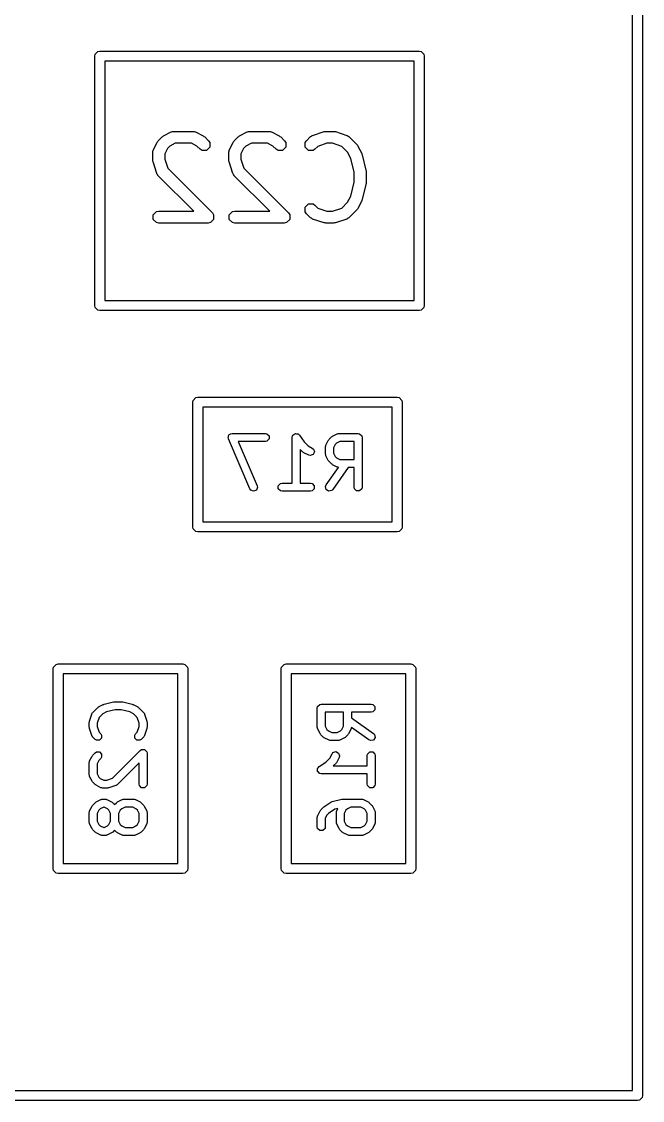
# Model space of a CAD drawing. Header units: inches. Extents: x -0.1 to 2.99, y 0.2 to 2.25.
# Drawn here: x 2.2231 to 2.4681, y 0.4121 to 0.8378 of the extents above; entities that cross this region are included whole.
import ezdxf

# ---------------------------------------------------------------- set-up
doc = ezdxf.new("R2010")
doc.units = ezdxf.units.IN
doc.header["$MEASUREMENT"] = 0
doc.layers.add('BLACK', color=250, linetype='CONTINUOUS')

msp = doc.modelspace()

# ---------------------------------------------------------------- linework, layer by layer
at = {"layer": 'BLACK', "linetype": 'CONTINUOUS'}
for p, q in [((2.46811, 1.61482), (2.46811, 0.41403)), ((2.46417, 0.416), (2.46417, 1.61285)), ((2.25219, 0.82497), (2.25325, 0.82603)), ((2.25325, 0.82603), (2.25401, 0.82618)), ((2.25401, 0.82618), (2.37999, 0.82618)), ((2.37999, 0.82618), (2.38075, 0.82603)), ((2.38075, 0.82603), (2.38181, 0.82497)), ((2.25204, 0.82421), (2.25219, 0.82497)), ((2.25204, 0.72579), (2.25204, 0.82421)), ((2.25598, 0.82224), (2.25598, 0.72776)), ((2.37802, 0.82224), (2.25598, 0.82224)), ((2.37802, 0.72776), (2.37802, 0.82224)), ((2.38181, 0.82497), (2.38196, 0.82421)), ((2.38196, 0.82421), (2.38196, 0.72579)), ((2.27708, 0.79084), (2.27858, 0.79234)), ((2.27858, 0.79234), (2.2789, 0.79255)), ((2.2789, 0.79255), (2.2792, 0.79278)), ((2.2792, 0.79278), (2.2822, 0.79428)), ((2.2822, 0.79428), (2.28231, 0.79432)), ((2.28231, 0.79432), (2.28235, 0.79435)), ((2.28235, 0.79435), (2.28272, 0.79443)), ((2.28272, 0.79443), (2.28309, 0.79453)), ((2.28309, 0.79453), (2.28314, 0.79451)), ((2.28314, 0.79451), (2.28325, 0.79453)), ((2.28325, 0.79453), (2.29075, 0.79453)), ((2.29075, 0.79453), (2.29087, 0.79451)), ((2.29087, 0.79451), (2.29092, 0.79453)), ((2.29092, 0.79453), (2.29129, 0.79443)), ((2.29129, 0.79443), (2.29166, 0.79435)), ((2.29166, 0.79435), (2.2917, 0.79432)), ((2.2917, 0.79432), (2.29181, 0.79428)), ((2.29181, 0.79428), (2.29481, 0.79278)), ((2.29481, 0.79278), (2.29511, 0.79255)), ((2.29511, 0.79255), (2.29542, 0.79234)), ((2.29542, 0.79234), (2.29692, 0.79084)), ((2.30708, 0.79084), (2.30858, 0.79234)), ((2.30858, 0.79234), (2.3089, 0.79255)), ((2.3089, 0.79255), (2.30919, 0.79278)), ((2.30919, 0.79278), (2.31219, 0.79428)), ((2.31219, 0.79428), (2.31231, 0.79432)), ((2.31231, 0.79432), (2.31235, 0.79435)), ((2.31235, 0.79435), (2.31272, 0.79443)), ((2.31272, 0.79443), (2.31308, 0.79453)), ((2.31308, 0.79453), (2.31313, 0.79451)), ((2.31313, 0.79451), (2.31325, 0.79453)), ((2.31325, 0.79453), (2.32075, 0.79453)), ((2.32075, 0.79453), (2.32087, 0.79451)), ((2.32087, 0.79451), (2.32092, 0.79453)), ((2.32092, 0.79453), (2.32128, 0.79443)), ((2.32128, 0.79443), (2.32165, 0.79435)), ((2.32165, 0.79435), (2.32169, 0.79432)), ((2.32169, 0.79432), (2.32181, 0.79428)), ((2.32181, 0.79428), (2.32481, 0.79278)), ((2.32481, 0.79278), (2.3251, 0.79255)), ((2.3251, 0.79255), (2.32542, 0.79234)), ((2.32542, 0.79234), (2.32692, 0.79084)), ((2.33558, 0.79084), (2.33708, 0.79234)), ((2.33708, 0.79234), (2.33718, 0.79241)), ((2.33718, 0.79241), (2.3372, 0.79246)), ((2.3372, 0.79246), (2.33753, 0.79264)), ((2.33753, 0.79264), (2.33784, 0.79285)), ((2.33784, 0.79285), (2.3379, 0.79285)), ((2.3379, 0.79285), (2.338, 0.79291)), ((2.338, 0.79291), (2.3425, 0.79441)), ((2.3425, 0.79441), (2.34288, 0.79446)), ((2.34288, 0.79446), (2.34325, 0.79453)), ((2.34325, 0.79453), (2.34625, 0.79453)), ((2.34625, 0.79453), (2.34662, 0.79446)), ((2.34662, 0.79446), (2.34699, 0.79441)), ((2.34699, 0.79441), (2.35149, 0.79291)), ((2.35149, 0.79291), (2.3516, 0.79285)), ((2.3516, 0.79285), (2.35165, 0.79285)), ((2.35165, 0.79285), (2.35196, 0.79264)), ((2.35196, 0.79264), (2.35229, 0.79246)), ((2.35229, 0.79246), (2.35232, 0.79241)), ((2.35232, 0.79241), (2.35242, 0.79234)), ((2.35242, 0.79234), (2.35542, 0.78934)), ((2.27514, 0.78723), (2.27664, 0.79023)), ((2.27664, 0.79023), (2.27687, 0.79053)), ((2.27687, 0.79053), (2.27708, 0.79084)), ((2.2807, 0.78777), (2.27962, 0.78561)), ((2.28165, 0.78873), (2.2807, 0.78777)), ((2.28381, 0.78981), (2.28165, 0.78873)), ((2.2902, 0.78981), (2.28381, 0.78981)), ((2.29235, 0.78873), (2.2902, 0.78981)), ((2.29358, 0.7875), (2.29235, 0.78873)), ((2.29744, 0.78827), (2.29616, 0.78699)), ((2.29692, 0.79084), (2.29744, 0.79008)), ((2.29744, 0.79008), (2.29744, 0.78827)), ((2.30514, 0.78723), (2.30664, 0.79023)), ((2.30664, 0.79023), (2.30687, 0.79053)), ((2.30687, 0.79053), (2.30708, 0.79084)), ((2.31069, 0.78777), (2.30961, 0.78561)), ((2.31165, 0.78873), (2.31069, 0.78777)), ((2.31381, 0.78981), (2.31165, 0.78873)), ((2.32019, 0.78981), (2.31381, 0.78981)), ((2.32235, 0.78873), (2.32019, 0.78981)), ((2.32358, 0.7875), (2.32235, 0.78873)), ((2.32743, 0.78827), (2.32615, 0.78699)), ((2.32692, 0.79084), (2.32743, 0.79008)), ((2.32743, 0.79008), (2.32743, 0.78827)), ((2.33507, 0.79008), (2.33558, 0.79084)), ((2.33507, 0.78827), (2.33507, 0.79008)), ((2.33634, 0.78699), (2.33507, 0.78827)), ((2.34002, 0.78861), (2.33892, 0.7875)), ((2.34363, 0.78981), (2.34002, 0.78861)), ((2.34586, 0.78981), (2.34363, 0.78981)), ((2.34947, 0.78861), (2.34586, 0.78981)), ((2.3518, 0.78627), (2.34947, 0.78861)), ((2.35542, 0.78934), (2.35563, 0.78903)), ((2.35563, 0.78903), (2.35586, 0.78873)), ((2.35586, 0.78873), (2.35736, 0.78573)), ((2.27489, 0.78617), (2.27492, 0.78629)), ((2.27489, 0.78317), (2.27489, 0.78617)), ((2.2749, 0.78634), (2.275, 0.7867)), ((2.27492, 0.78629), (2.2749, 0.78634)), ((2.275, 0.7867), (2.27507, 0.78708)), ((2.27507, 0.78708), (2.27511, 0.78711)), ((2.27511, 0.78711), (2.27514, 0.78723)), ((2.27962, 0.78561), (2.27962, 0.78356)), ((2.27962, 0.78356), (2.28082, 0.77995)), ((2.29435, 0.78699), (2.29358, 0.7875)), ((2.29616, 0.78699), (2.29435, 0.78699)), ((2.30489, 0.78634), (2.30499, 0.7867)), ((2.30491, 0.78629), (2.30489, 0.78634)), ((2.30489, 0.78617), (2.30491, 0.78629)), ((2.30489, 0.78317), (2.30489, 0.78617)), ((2.30499, 0.7867), (2.30507, 0.78708)), ((2.30507, 0.78708), (2.30511, 0.78711)), ((2.30511, 0.78711), (2.30514, 0.78723)), ((2.30961, 0.78561), (2.30961, 0.78356)), ((2.30961, 0.78356), (2.31082, 0.77995)), ((2.32435, 0.78699), (2.32358, 0.7875)), ((2.32615, 0.78699), (2.32435, 0.78699)), ((2.33815, 0.78699), (2.33634, 0.78699)), ((2.33892, 0.7875), (2.33815, 0.78699)), ((2.35302, 0.78385), (2.3518, 0.78627)), ((2.35438, 0.77838), (2.35302, 0.78385)), ((2.35736, 0.78573), (2.35743, 0.78548)), ((2.35743, 0.78548), (2.35754, 0.78524)), ((2.35754, 0.78524), (2.35904, 0.77925)), ((2.27497, 0.7828), (2.27489, 0.78317)), ((2.27501, 0.78243), (2.27497, 0.7828)), ((2.27651, 0.77793), (2.27501, 0.78243)), ((2.28082, 0.77995), (2.29842, 0.76235)), ((2.30496, 0.7828), (2.30489, 0.78317)), ((2.30501, 0.78243), (2.30496, 0.7828)), ((2.30651, 0.77793), (2.30501, 0.78243)), ((2.31082, 0.77995), (2.32842, 0.76235)), ((2.35904, 0.77925), (2.35905, 0.77896)), ((2.27657, 0.77782), (2.27651, 0.77793)), ((2.27657, 0.77777), (2.27657, 0.77782)), ((2.27678, 0.77745), (2.27657, 0.77777)), ((2.27697, 0.77713), (2.27678, 0.77745)), ((2.27702, 0.7771), (2.27697, 0.77713)), ((2.27708, 0.777), (2.27702, 0.7771)), ((2.29105, 0.76304), (2.27708, 0.777)), ((2.30657, 0.77782), (2.30651, 0.77793)), ((2.30657, 0.77777), (2.30657, 0.77782)), ((2.30678, 0.77745), (2.30657, 0.77777)), ((2.30697, 0.77713), (2.30678, 0.77745)), ((2.30701, 0.7771), (2.30697, 0.77713)), ((2.30708, 0.777), (2.30701, 0.7771)), ((2.32105, 0.76304), (2.30708, 0.777)), ((2.35438, 0.77446), (2.35438, 0.77838)), ((2.35905, 0.77896), (2.35911, 0.77867)), ((2.35911, 0.77867), (2.35911, 0.77417)), ((2.35302, 0.769), (2.35438, 0.77446)), ((2.35904, 0.7736), (2.35754, 0.7676)), ((2.35905, 0.77389), (2.35904, 0.7736)), ((2.35911, 0.77417), (2.35905, 0.77389)), ((2.34947, 0.76424), (2.3518, 0.76657)), ((2.3518, 0.76657), (2.35302, 0.769)), ((2.35736, 0.76712), (2.35586, 0.76412)), ((2.35743, 0.76737), (2.35736, 0.76712)), ((2.35754, 0.7676), (2.35743, 0.76737)), ((2.27507, 0.76158), (2.27635, 0.76286)), ((2.27635, 0.76286), (2.27725, 0.76304)), ((2.27725, 0.76304), (2.29105, 0.76304)), ((2.29842, 0.76235), (2.29893, 0.76158)), ((2.30507, 0.76158), (2.30635, 0.76286)), ((2.30635, 0.76286), (2.30725, 0.76304)), ((2.30725, 0.76304), (2.32105, 0.76304)), ((2.32842, 0.76235), (2.32893, 0.76158)), ((2.33507, 0.76458), (2.33634, 0.76586)), ((2.33507, 0.76277), (2.33507, 0.76458)), ((2.33558, 0.762), (2.33507, 0.76277)), ((2.33634, 0.76586), (2.33815, 0.76586)), ((2.33815, 0.76586), (2.33892, 0.76534)), ((2.33892, 0.76534), (2.34002, 0.76424)), ((2.34002, 0.76424), (2.34363, 0.76304)), ((2.34363, 0.76304), (2.34586, 0.76304)), ((2.34586, 0.76304), (2.34947, 0.76424)), ((2.35542, 0.7635), (2.35242, 0.7605)), ((2.35563, 0.76382), (2.35542, 0.7635)), ((2.35586, 0.76412), (2.35563, 0.76382)), ((2.27507, 0.75977), (2.27507, 0.76158)), ((2.27635, 0.75849), (2.27507, 0.75977)), ((2.27725, 0.75831), (2.27635, 0.75849)), ((2.29675, 0.75831), (2.27725, 0.75831)), ((2.29766, 0.75849), (2.29675, 0.75831)), ((2.29893, 0.75977), (2.29766, 0.75849)), ((2.29893, 0.76158), (2.29893, 0.75977)), ((2.30507, 0.75977), (2.30507, 0.76158)), ((2.30635, 0.75849), (2.30507, 0.75977)), ((2.30725, 0.75831), (2.30635, 0.75849)), ((2.32675, 0.75831), (2.30725, 0.75831)), ((2.32765, 0.75849), (2.32675, 0.75831)), ((2.32893, 0.75977), (2.32765, 0.75849)), ((2.32893, 0.76158), (2.32893, 0.75977)), ((2.33708, 0.7605), (2.33558, 0.762)), ((2.33718, 0.76044), (2.33708, 0.7605)), ((2.3372, 0.76039), (2.33718, 0.76044)), ((2.33753, 0.7602), (2.3372, 0.76039)), ((2.33784, 0.75999), (2.33753, 0.7602)), ((2.3379, 0.75999), (2.33784, 0.75999)), ((2.338, 0.75993), (2.3379, 0.75999)), ((2.3425, 0.75843), (2.338, 0.75993)), ((2.34288, 0.75839), (2.3425, 0.75843)), ((2.34325, 0.75831), (2.34288, 0.75839)), ((2.34625, 0.75831), (2.34325, 0.75831)), ((2.34662, 0.75839), (2.34625, 0.75831)), ((2.34699, 0.75843), (2.34662, 0.75839)), ((2.35149, 0.75993), (2.34699, 0.75843)), ((2.3516, 0.75999), (2.35149, 0.75993)), ((2.35165, 0.75999), (2.3516, 0.75999)), ((2.35196, 0.7602), (2.35165, 0.75999)), ((2.35229, 0.76039), (2.35196, 0.7602)), ((2.35232, 0.76044), (2.35229, 0.76039)), ((2.35242, 0.7605), (2.35232, 0.76044)), ((2.25219, 0.72503), (2.25204, 0.72579)), ((2.25325, 0.72397), (2.25219, 0.72503)), ((2.25401, 0.72382), (2.25325, 0.72397)), ((2.25598, 0.72776), (2.37802, 0.72776)), ((2.38075, 0.72397), (2.37999, 0.72382)), ((2.38181, 0.72503), (2.38075, 0.72397)), ((2.38196, 0.72579), (2.38181, 0.72503)), ((2.37999, 0.72382), (2.25401, 0.72382)), ((2.29066, 0.68761), (2.29081, 0.68836)), ((2.29066, 0.63839), (2.29066, 0.68761)), ((2.29081, 0.68836), (2.29188, 0.68942)), ((2.29188, 0.68942), (2.29263, 0.68957)), ((2.29263, 0.68957), (2.37137, 0.68957)), ((2.2946, 0.68564), (2.2946, 0.64036)), ((2.3694, 0.68564), (2.2946, 0.68564)), ((2.3694, 0.64036), (2.3694, 0.68564)), ((2.37137, 0.68957), (2.37212, 0.68942)), ((2.37212, 0.68942), (2.37319, 0.68836)), ((2.37319, 0.68836), (2.37334, 0.68761)), ((2.37334, 0.68761), (2.37334, 0.63839)), ((2.30465, 0.67372), (2.30477, 0.67402)), ((2.30477, 0.67316), (2.30465, 0.67372)), ((2.30477, 0.67434), (2.30498, 0.67456)), ((2.30477, 0.67402), (2.30477, 0.67434)), ((2.30477, 0.67314), (2.30477, 0.67316)), ((2.30477, 0.67313), (2.30477, 0.67314)), ((2.30477, 0.67312), (2.30477, 0.67313)), ((2.31321, 0.65344), (2.30477, 0.67312)), ((2.30498, 0.67456), (2.30509, 0.67484)), ((2.30509, 0.67484), (2.30539, 0.67497)), ((2.30539, 0.67497), (2.30562, 0.6752)), ((2.30562, 0.6752), (2.30619, 0.67531)), ((2.30619, 0.67531), (2.3062, 0.67532)), ((2.3062, 0.67532), (2.30621, 0.67531)), ((2.30621, 0.67531), (2.30622, 0.67532)), ((2.30622, 0.67532), (2.31935, 0.67532)), ((2.31935, 0.67532), (2.31995, 0.6752)), ((2.31995, 0.6752), (2.3208, 0.67434)), ((2.3208, 0.67314), (2.31995, 0.67229)), ((2.3208, 0.67434), (2.3208, 0.67314)), ((2.32996, 0.67374), (2.33008, 0.67434)), ((2.32996, 0.65563), (2.32996, 0.67374)), ((2.33008, 0.67434), (2.33019, 0.67446)), ((2.33019, 0.67446), (2.33022, 0.67462)), ((2.33022, 0.67462), (2.3306, 0.67487)), ((2.3306, 0.67487), (2.33093, 0.6752)), ((2.33093, 0.6752), (2.33109, 0.6752)), ((2.33109, 0.6752), (2.33123, 0.67529)), ((2.33123, 0.67529), (2.33168, 0.6752)), ((2.33168, 0.6752), (2.33213, 0.6752)), ((2.33213, 0.6752), (2.33225, 0.67508)), ((2.33225, 0.67508), (2.33241, 0.67505)), ((2.33241, 0.67505), (2.33284, 0.67462)), ((2.33284, 0.67462), (2.33463, 0.67193)), ((2.34418, 0.67257), (2.34434, 0.67277)), ((2.34434, 0.67277), (2.34448, 0.67298)), ((2.34448, 0.67298), (2.34542, 0.67392)), ((2.34542, 0.67392), (2.34563, 0.67406)), ((2.34563, 0.67406), (2.34583, 0.67421)), ((2.34583, 0.67421), (2.3477, 0.67515)), ((2.3477, 0.67515), (2.34778, 0.67517)), ((2.34778, 0.67517), (2.3478, 0.6752)), ((2.3478, 0.6752), (2.34805, 0.67525)), ((2.34805, 0.67525), (2.34829, 0.67531)), ((2.34829, 0.67531), (2.34833, 0.6753)), ((2.34833, 0.6753), (2.3484, 0.67532)), ((2.3484, 0.67532), (2.3559, 0.67532)), ((2.3559, 0.67532), (2.35651, 0.6752)), ((2.35651, 0.6752), (2.35736, 0.67434)), ((2.35736, 0.67434), (2.35748, 0.67374)), ((2.35748, 0.67374), (2.35748, 0.65406)), ((2.31935, 0.67217), (2.30861, 0.67217)), ((2.30861, 0.67217), (2.31611, 0.65468)), ((2.31995, 0.67229), (2.31935, 0.67217)), ((2.33417, 0.66794), (2.33311, 0.669)), ((2.33311, 0.669), (2.33311, 0.65563)), ((2.33463, 0.67193), (2.33621, 0.67035)), ((2.33621, 0.67035), (2.33786, 0.66953)), ((2.33786, 0.66953), (2.33835, 0.66915)), ((2.33835, 0.66915), (2.33873, 0.66801)), ((2.34308, 0.6701), (2.34315, 0.67035)), ((2.3431, 0.67007), (2.34308, 0.6701)), ((2.34308, 0.66999), (2.3431, 0.67007)), ((2.34308, 0.66718), (2.34308, 0.66999)), ((2.34315, 0.67035), (2.3432, 0.6706)), ((2.3432, 0.6706), (2.34323, 0.67062)), ((2.34323, 0.67062), (2.34325, 0.6707)), ((2.34325, 0.6707), (2.34418, 0.67257)), ((2.34689, 0.67093), (2.34623, 0.66962)), ((2.34623, 0.66962), (2.34623, 0.66755)), ((2.34746, 0.67151), (2.34689, 0.67093)), ((2.34878, 0.67217), (2.34746, 0.67151)), ((2.35433, 0.67217), (2.34878, 0.67217)), ((2.35433, 0.66501), (2.35433, 0.67217)), ((2.33438, 0.6678), (2.33417, 0.66794)), ((2.33458, 0.66765), (2.33438, 0.6678)), ((2.33645, 0.66671), (2.33458, 0.66765)), ((2.33704, 0.66655), (2.33645, 0.66671)), ((2.33819, 0.66693), (2.33704, 0.66655)), ((2.33873, 0.66801), (2.33819, 0.66693)), ((2.3431, 0.6671), (2.34308, 0.66718)), ((2.34308, 0.66707), (2.3431, 0.6671)), ((2.34315, 0.66683), (2.34308, 0.66707)), ((2.3432, 0.66658), (2.34315, 0.66683)), ((2.34323, 0.66655), (2.3432, 0.66658)), ((2.34325, 0.66648), (2.34323, 0.66655)), ((2.34418, 0.6646), (2.34325, 0.66648)), ((2.34434, 0.6644), (2.34418, 0.6646)), ((2.34448, 0.66419), (2.34434, 0.6644)), ((2.34623, 0.66755), (2.34689, 0.66624)), ((2.34689, 0.66624), (2.34746, 0.66566)), ((2.34746, 0.66566), (2.34878, 0.66501)), ((2.34878, 0.66501), (2.35433, 0.66501)), ((2.34336, 0.65496), (2.34821, 0.66188)), ((2.34542, 0.66325), (2.34448, 0.66419)), ((2.34563, 0.66311), (2.34542, 0.66325)), ((2.34583, 0.66296), (2.34563, 0.66311)), ((2.3477, 0.66202), (2.34583, 0.66296)), ((2.35204, 0.66186), (2.34594, 0.65315)), ((2.34778, 0.662), (2.3477, 0.66202)), ((2.3478, 0.66198), (2.34778, 0.662)), ((2.34805, 0.66193), (2.3478, 0.66198)), ((2.34821, 0.66188), (2.34805, 0.66193)), ((2.35433, 0.66186), (2.35204, 0.66186)), ((2.35433, 0.65406), (2.35433, 0.66186)), ((2.31356, 0.65293), (2.31321, 0.65344)), ((2.31468, 0.65248), (2.31356, 0.65293)), ((2.31579, 0.65296), (2.31468, 0.65248)), ((2.31623, 0.65408), (2.31579, 0.65296)), ((2.31611, 0.65468), (2.31623, 0.65408)), ((2.32445, 0.65466), (2.3253, 0.65551)), ((2.32445, 0.65345), (2.32445, 0.65466)), ((2.3253, 0.6526), (2.32445, 0.65345)), ((2.3253, 0.65551), (2.32591, 0.65563)), ((2.32591, 0.65248), (2.3253, 0.6526)), ((2.32591, 0.65563), (2.32996, 0.65563)), ((2.33716, 0.65248), (2.32591, 0.65248)), ((2.33311, 0.65563), (2.33716, 0.65563)), ((2.33716, 0.65563), (2.33776, 0.65551)), ((2.33776, 0.6526), (2.33716, 0.65248)), ((2.33776, 0.65551), (2.33861, 0.65466)), ((2.33861, 0.65345), (2.33776, 0.6526)), ((2.33861, 0.65466), (2.33861, 0.65345)), ((2.34312, 0.6544), (2.34336, 0.65496)), ((2.34333, 0.65321), (2.34312, 0.6544)), ((2.34431, 0.65252), (2.34333, 0.65321)), ((2.3455, 0.65273), (2.34431, 0.65252)), ((2.34594, 0.65315), (2.3455, 0.65273)), ((2.35445, 0.65345), (2.35433, 0.65406)), ((2.3553, 0.6526), (2.35445, 0.65345)), ((2.35651, 0.6526), (2.3553, 0.6526)), ((2.35736, 0.65345), (2.35651, 0.6526)), ((2.35748, 0.65406), (2.35736, 0.65345)), ((2.2946, 0.64036), (2.3694, 0.64036)), ((2.29081, 0.63764), (2.29066, 0.63839)), ((2.29188, 0.63658), (2.29081, 0.63764)), ((2.29263, 0.63643), (2.29188, 0.63658)), ((2.37137, 0.63643), (2.29263, 0.63643)), ((2.37212, 0.63658), (2.37137, 0.63643)), ((2.37319, 0.63764), (2.37212, 0.63658)), ((2.37334, 0.63839), (2.37319, 0.63764)), ((2.23573, 0.58311), (2.2368, 0.58417)), ((2.2368, 0.58417), (2.23755, 0.58432)), ((2.23755, 0.58432), (2.28676, 0.58432)), ((2.28676, 0.58432), (2.28752, 0.58417)), ((2.28752, 0.58417), (2.28858, 0.58311)), ((2.32573, 0.58311), (2.3268, 0.58417)), ((2.3268, 0.58417), (2.32755, 0.58432)), ((2.32755, 0.58432), (2.37676, 0.58432)), ((2.37676, 0.58432), (2.37752, 0.58417)), ((2.37752, 0.58417), (2.37858, 0.58311)), ((2.23558, 0.58235), (2.23573, 0.58311)), ((2.23558, 0.50361), (2.23558, 0.58235)), ((2.23952, 0.58039), (2.23952, 0.50558)), ((2.2848, 0.58039), (2.23952, 0.58039)), ((2.2848, 0.50558), (2.2848, 0.58039)), ((2.28858, 0.58311), (2.28873, 0.58235)), ((2.28873, 0.58235), (2.28873, 0.50361)), ((2.32558, 0.58235), (2.32573, 0.58311)), ((2.32558, 0.50361), (2.32558, 0.58235)), ((2.32952, 0.58039), (2.32952, 0.50558)), ((2.3748, 0.58039), (2.32952, 0.58039)), ((2.3748, 0.50558), (2.3748, 0.58039)), ((2.37858, 0.58311), (2.37873, 0.58235)), ((2.37873, 0.58235), (2.37873, 0.50361)), ((2.25124, 0.56519), (2.25311, 0.56706)), ((2.25311, 0.56706), (2.25332, 0.5672)), ((2.25332, 0.5672), (2.25352, 0.56736)), ((2.25352, 0.56736), (2.2554, 0.5683)), ((2.2554, 0.5683), (2.25556, 0.56834)), ((2.25556, 0.56834), (2.25572, 0.56842)), ((2.25572, 0.56842), (2.25947, 0.56935)), ((2.25947, 0.56935), (2.25966, 0.56936)), ((2.25966, 0.56936), (2.25985, 0.5694)), ((2.25985, 0.5694), (2.26266, 0.5694)), ((2.26266, 0.5694), (2.26285, 0.56936)), ((2.26285, 0.56936), (2.26305, 0.56935)), ((2.26305, 0.56935), (2.2668, 0.56842)), ((2.2668, 0.56842), (2.26695, 0.56834)), ((2.26695, 0.56834), (2.26712, 0.5683)), ((2.26712, 0.5683), (2.26899, 0.56736)), ((2.26899, 0.56736), (2.26919, 0.5672)), ((2.26919, 0.5672), (2.2694, 0.56706)), ((2.2694, 0.56706), (2.27128, 0.56519)), ((2.33984, 0.56689), (2.33996, 0.56749)), ((2.33984, 0.55939), (2.33984, 0.56689)), ((2.33996, 0.56749), (2.34081, 0.56834)), ((2.34081, 0.56834), (2.34142, 0.56846)), ((2.34142, 0.56846), (2.3611, 0.56846)), ((2.3611, 0.56846), (2.3617, 0.56834)), ((2.3617, 0.56834), (2.36256, 0.56749)), ((2.36256, 0.56749), (2.36256, 0.56628)), ((2.24992, 0.56176), (2.25086, 0.56457)), ((2.25086, 0.56457), (2.2509, 0.56464)), ((2.2509, 0.56468), (2.25104, 0.56489)), ((2.2509, 0.56464), (2.2509, 0.56468)), ((2.25104, 0.56489), (2.25116, 0.56511)), ((2.25116, 0.56511), (2.2512, 0.56512)), ((2.2512, 0.56512), (2.25124, 0.56519)), ((2.25373, 0.56322), (2.25299, 0.56101)), ((2.25516, 0.56466), (2.25373, 0.56322)), ((2.25665, 0.5654), (2.25516, 0.56466)), ((2.26005, 0.56625), (2.25665, 0.5654)), ((2.26247, 0.56625), (2.26005, 0.56625)), ((2.26586, 0.5654), (2.26247, 0.56625)), ((2.26736, 0.56466), (2.26586, 0.5654)), ((2.26879, 0.56322), (2.26736, 0.56466)), ((2.26953, 0.56101), (2.26879, 0.56322)), ((2.27128, 0.56519), (2.27132, 0.56512)), ((2.27132, 0.56512), (2.27135, 0.56511)), ((2.27135, 0.56511), (2.27148, 0.56489)), ((2.27148, 0.56489), (2.27162, 0.56468)), ((2.27162, 0.56468), (2.27162, 0.56464)), ((2.27162, 0.56464), (2.27166, 0.56457)), ((2.27166, 0.56457), (2.27259, 0.56176)), ((2.35015, 0.56531), (2.34299, 0.56531)), ((2.34299, 0.56531), (2.34299, 0.55976)), ((2.35015, 0.55976), (2.35015, 0.56531)), ((2.3611, 0.56531), (2.3533, 0.56531)), ((2.3533, 0.56531), (2.3533, 0.56302)), ((2.3533, 0.56302), (2.362, 0.55693)), ((2.3617, 0.56543), (2.3611, 0.56531)), ((2.36256, 0.56628), (2.3617, 0.56543)), ((2.24984, 0.56126), (2.24989, 0.56151)), ((2.24984, 0.55939), (2.24984, 0.56126)), ((2.24989, 0.55914), (2.24984, 0.55939)), ((2.24989, 0.56151), (2.24992, 0.56176)), ((2.24992, 0.55889), (2.24989, 0.55914)), ((2.25086, 0.55608), (2.24992, 0.55889)), ((2.25299, 0.56101), (2.25299, 0.55964)), ((2.25299, 0.55964), (2.25373, 0.55743)), ((2.26879, 0.55743), (2.26953, 0.55964)), ((2.26953, 0.55964), (2.26953, 0.56101)), ((2.27259, 0.55889), (2.27166, 0.55608)), ((2.27259, 0.56176), (2.27263, 0.56151)), ((2.27263, 0.55914), (2.27259, 0.55889)), ((2.27263, 0.56151), (2.27268, 0.56126)), ((2.27268, 0.55939), (2.27263, 0.55914)), ((2.27268, 0.56126), (2.27268, 0.55939)), ((2.33986, 0.55931), (2.33984, 0.55939)), ((2.33984, 0.55928), (2.33986, 0.55931)), ((2.33991, 0.55903), (2.33984, 0.55928)), ((2.33996, 0.55879), (2.33991, 0.55903)), ((2.33999, 0.55876), (2.33996, 0.55879)), ((2.34001, 0.55868), (2.33999, 0.55876)), ((2.34094, 0.55681), (2.34001, 0.55868)), ((2.34299, 0.55976), (2.34365, 0.55845)), ((2.34365, 0.55845), (2.34422, 0.55787)), ((2.34422, 0.55787), (2.34554, 0.55721)), ((2.34761, 0.55721), (2.34892, 0.55787)), ((2.34892, 0.55787), (2.34949, 0.55845)), ((2.34949, 0.55845), (2.35015, 0.55976)), ((2.35314, 0.55868), (2.3522, 0.55681)), ((2.35316, 0.55876), (2.35314, 0.55868)), ((2.35318, 0.55879), (2.35316, 0.55876)), ((2.35323, 0.55903), (2.35318, 0.55879)), ((2.35327, 0.55919), (2.35323, 0.55903)), ((2.3602, 0.55435), (2.35327, 0.55919)), ((2.2509, 0.55601), (2.25086, 0.55608)), ((2.2509, 0.55597), (2.2509, 0.55601)), ((2.25104, 0.55576), (2.2509, 0.55597)), ((2.25116, 0.55554), (2.25104, 0.55576)), ((2.2512, 0.55553), (2.25116, 0.55554)), ((2.25124, 0.55546), (2.2512, 0.55553)), ((2.25218, 0.55453), (2.25124, 0.55546)), ((2.25269, 0.55418), (2.25218, 0.55453)), ((2.25389, 0.55418), (2.25269, 0.55418)), ((2.25373, 0.55743), (2.2544, 0.55675)), ((2.25474, 0.55504), (2.25389, 0.55418)), ((2.2544, 0.55675), (2.25474, 0.55624)), ((2.25474, 0.55624), (2.25474, 0.55504)), ((2.26777, 0.55624), (2.26811, 0.55675)), ((2.26777, 0.55504), (2.26777, 0.55624)), ((2.26862, 0.55418), (2.26777, 0.55504)), ((2.26811, 0.55675), (2.26879, 0.55743)), ((2.26983, 0.55418), (2.26862, 0.55418)), ((2.27034, 0.55453), (2.26983, 0.55418)), ((2.27128, 0.55546), (2.27034, 0.55453)), ((2.27132, 0.55553), (2.27128, 0.55546)), ((2.27135, 0.55554), (2.27132, 0.55553)), ((2.27148, 0.55576), (2.27135, 0.55554)), ((2.27162, 0.55597), (2.27148, 0.55576)), ((2.27166, 0.55608), (2.27162, 0.55601)), ((2.27162, 0.55601), (2.27162, 0.55597)), ((2.3411, 0.55661), (2.34094, 0.55681)), ((2.34124, 0.5564), (2.3411, 0.55661)), ((2.34218, 0.55546), (2.34124, 0.5564)), ((2.34239, 0.55532), (2.34218, 0.55546)), ((2.34259, 0.55517), (2.34239, 0.55532)), ((2.34446, 0.55423), (2.34259, 0.55517)), ((2.34454, 0.55421), (2.34446, 0.55423)), ((2.34456, 0.55418), (2.34454, 0.55421)), ((2.34481, 0.55413), (2.34456, 0.55418)), ((2.34505, 0.55407), (2.34481, 0.55413)), ((2.34509, 0.55408), (2.34505, 0.55407)), ((2.34516, 0.55406), (2.34509, 0.55408)), ((2.34798, 0.55406), (2.34516, 0.55406)), ((2.34554, 0.55721), (2.34761, 0.55721)), ((2.34805, 0.55408), (2.34798, 0.55406)), ((2.34809, 0.55407), (2.34805, 0.55408)), ((2.34833, 0.55413), (2.34809, 0.55407)), ((2.34858, 0.55418), (2.34833, 0.55413)), ((2.34861, 0.55421), (2.34858, 0.55418)), ((2.34868, 0.55423), (2.34861, 0.55421)), ((2.35056, 0.55517), (2.34868, 0.55423)), ((2.35076, 0.55532), (2.35056, 0.55517)), ((2.35097, 0.55546), (2.35076, 0.55532)), ((2.3519, 0.5564), (2.35097, 0.55546)), ((2.35204, 0.55661), (2.3519, 0.5564)), ((2.3522, 0.55681), (2.35204, 0.55661)), ((2.36076, 0.5541), (2.3602, 0.55435)), ((2.36195, 0.55431), (2.36076, 0.5541)), ((2.36264, 0.5553), (2.36195, 0.55431)), ((2.362, 0.55693), (2.36243, 0.55649)), ((2.36243, 0.55649), (2.36264, 0.5553)), ((2.25218, 0.54925), (2.25269, 0.54959)), ((2.25269, 0.54959), (2.25389, 0.54959)), ((2.25389, 0.54959), (2.25474, 0.54874)), ((2.259, 0.53921), (2.26999, 0.55019)), ((2.26999, 0.55019), (2.2705, 0.55053)), ((2.2705, 0.55053), (2.2717, 0.55053)), ((2.2717, 0.55053), (2.27256, 0.54968)), ((2.27256, 0.54968), (2.27256, 0.54968)), ((2.27256, 0.54968), (2.27268, 0.54908)), ((2.34563, 0.54884), (2.34601, 0.54933)), ((2.34601, 0.54933), (2.34715, 0.54971)), ((2.34715, 0.54971), (2.34823, 0.54917)), ((2.35965, 0.54874), (2.3605, 0.54959)), ((2.3605, 0.54959), (2.3617, 0.54959)), ((2.3617, 0.54959), (2.36256, 0.54874)), ((2.24984, 0.54544), (2.24991, 0.54568)), ((2.24986, 0.54541), (2.24984, 0.54544)), ((2.24984, 0.54533), (2.24986, 0.54541)), ((2.24984, 0.54064), (2.24984, 0.54533)), ((2.24991, 0.54568), (2.24996, 0.54593)), ((2.24996, 0.54593), (2.24999, 0.54596)), ((2.24999, 0.54596), (2.25001, 0.54603)), ((2.25001, 0.54603), (2.25094, 0.54791)), ((2.25094, 0.54791), (2.2511, 0.54811)), ((2.2511, 0.54811), (2.25124, 0.54832)), ((2.25124, 0.54832), (2.25218, 0.54925)), ((2.25365, 0.54627), (2.25299, 0.54496)), ((2.2544, 0.54703), (2.25365, 0.54627)), ((2.25474, 0.54754), (2.2544, 0.54703)), ((2.25474, 0.54874), (2.25474, 0.54754)), ((2.26953, 0.54528), (2.26097, 0.53672)), ((2.26953, 0.53689), (2.26953, 0.54528)), ((2.27268, 0.54908), (2.27268, 0.53689)), ((2.34054, 0.54383), (2.34322, 0.54561)), ((2.34322, 0.54561), (2.34481, 0.5472)), ((2.34481, 0.5472), (2.34563, 0.54884)), ((2.34722, 0.54515), (2.34615, 0.54409)), ((2.34736, 0.54536), (2.34722, 0.54515)), ((2.34751, 0.54556), (2.34736, 0.54536)), ((2.34845, 0.54744), (2.34751, 0.54556)), ((2.34823, 0.54917), (2.34861, 0.54803)), ((2.34861, 0.54803), (2.34845, 0.54744)), ((2.35953, 0.54814), (2.35965, 0.54874)), ((2.35953, 0.54409), (2.35953, 0.54814)), ((2.36256, 0.54874), (2.36268, 0.54814)), ((2.36268, 0.54814), (2.36268, 0.53689)), ((2.25299, 0.54496), (2.25299, 0.54101)), ((2.25299, 0.54101), (2.25365, 0.5397)), ((2.33987, 0.54221), (2.33996, 0.54266)), ((2.33996, 0.54208), (2.33987, 0.54221)), ((2.33996, 0.54312), (2.34008, 0.54323)), ((2.33996, 0.54266), (2.33996, 0.54312)), ((2.33996, 0.54191), (2.33996, 0.54208)), ((2.34028, 0.54159), (2.33996, 0.54191)), ((2.34008, 0.54323), (2.34011, 0.54339)), ((2.34011, 0.54339), (2.34054, 0.54383)), ((2.34054, 0.54121), (2.34028, 0.54159)), ((2.3407, 0.54118), (2.34054, 0.54121)), ((2.34081, 0.54106), (2.3407, 0.54118)), ((2.34142, 0.54094), (2.34081, 0.54106)), ((2.35953, 0.54094), (2.34142, 0.54094)), ((2.34615, 0.54409), (2.35953, 0.54409)), ((2.35953, 0.53689), (2.35953, 0.54094)), ((2.24986, 0.54056), (2.24984, 0.54064)), ((2.24984, 0.54053), (2.24986, 0.54056)), ((2.24991, 0.54029), (2.24984, 0.54053)), ((2.24996, 0.54004), (2.24991, 0.54029)), ((2.24999, 0.54001), (2.24996, 0.54004)), ((2.25001, 0.53994), (2.24999, 0.54001)), ((2.25094, 0.53806), (2.25001, 0.53994)), ((2.2511, 0.53786), (2.25094, 0.53806)), ((2.25124, 0.53765), (2.2511, 0.53786)), ((2.25218, 0.53672), (2.25124, 0.53765)), ((2.25239, 0.53658), (2.25218, 0.53672)), ((2.25259, 0.53642), (2.25239, 0.53658)), ((2.25365, 0.5397), (2.25422, 0.53912)), ((2.25422, 0.53912), (2.25554, 0.53847)), ((2.25554, 0.53847), (2.25678, 0.53847)), ((2.25678, 0.53847), (2.259, 0.53921)), ((2.26066, 0.53651), (2.26045, 0.53637)), ((2.26088, 0.53664), (2.26066, 0.53651)), ((2.2609, 0.53667), (2.26088, 0.53664)), ((2.26097, 0.53672), (2.2609, 0.53667)), ((2.26965, 0.53629), (2.26953, 0.53689)), ((2.27268, 0.53689), (2.27256, 0.53629)), ((2.35965, 0.53629), (2.35953, 0.53689)), ((2.36268, 0.53689), (2.36256, 0.53629)), ((2.25446, 0.53548), (2.25259, 0.53642)), ((2.25454, 0.53546), (2.25446, 0.53548)), ((2.25456, 0.53544), (2.25454, 0.53546)), ((2.25481, 0.53539), (2.25456, 0.53544)), ((2.25505, 0.53532), (2.25481, 0.53539)), ((2.25509, 0.53533), (2.25505, 0.53532)), ((2.25516, 0.53532), (2.25509, 0.53533)), ((2.25704, 0.53532), (2.25516, 0.53532)), ((2.25729, 0.53537), (2.25704, 0.53532)), ((2.25754, 0.5354), (2.25729, 0.53537)), ((2.26035, 0.53633), (2.25754, 0.5354)), ((2.26042, 0.53637), (2.26035, 0.53633)), ((2.26045, 0.53637), (2.26042, 0.53637)), ((2.2705, 0.53544), (2.26965, 0.53629)), ((2.2717, 0.53544), (2.2705, 0.53544)), ((2.27256, 0.53629), (2.2717, 0.53544)), ((2.3605, 0.53544), (2.35965, 0.53629)), ((2.3617, 0.53544), (2.3605, 0.53544)), ((2.36256, 0.53629), (2.3617, 0.53544)), ((2.25001, 0.52635), (2.25094, 0.52822)), ((2.25094, 0.52822), (2.2511, 0.52842)), ((2.2511, 0.52842), (2.25124, 0.52863)), ((2.25124, 0.52863), (2.25218, 0.52957)), ((2.25218, 0.52957), (2.25239, 0.52971)), ((2.25239, 0.52971), (2.25259, 0.52986)), ((2.25259, 0.52986), (2.25446, 0.5308)), ((2.25446, 0.5308), (2.25454, 0.53082)), ((2.25454, 0.53082), (2.25456, 0.53085)), ((2.25456, 0.53085), (2.25481, 0.5309)), ((2.25481, 0.5309), (2.25505, 0.53096)), ((2.25505, 0.53096), (2.25509, 0.53095)), ((2.25509, 0.53095), (2.25516, 0.53097)), ((2.25516, 0.53097), (2.2561, 0.53097)), ((2.2561, 0.53097), (2.25618, 0.53095)), ((2.25618, 0.53095), (2.25621, 0.53096)), ((2.25621, 0.53096), (2.25646, 0.5309)), ((2.25646, 0.5309), (2.2567, 0.53085)), ((2.2567, 0.53085), (2.25673, 0.53082)), ((2.25673, 0.53082), (2.25681, 0.5308)), ((2.25681, 0.5308), (2.25868, 0.52986)), ((2.25868, 0.52986), (2.25888, 0.52971)), ((2.25888, 0.52971), (2.25909, 0.52957)), ((2.25909, 0.52957), (2.25985, 0.52881)), ((2.25985, 0.52881), (2.26061, 0.52957)), ((2.26061, 0.52957), (2.26082, 0.52971)), ((2.26082, 0.52971), (2.26102, 0.52986)), ((2.26102, 0.52986), (2.2629, 0.5308)), ((2.2629, 0.5308), (2.26297, 0.53082)), ((2.26297, 0.53082), (2.263, 0.53085)), ((2.263, 0.53085), (2.26325, 0.5309)), ((2.26325, 0.5309), (2.26349, 0.53096)), ((2.26349, 0.53096), (2.26352, 0.53095)), ((2.26352, 0.53095), (2.2636, 0.53097)), ((2.2636, 0.53097), (2.26735, 0.53097)), ((2.26735, 0.53097), (2.26743, 0.53095)), ((2.26743, 0.53095), (2.26746, 0.53096)), ((2.26746, 0.53096), (2.26771, 0.5309)), ((2.26771, 0.5309), (2.26795, 0.53085)), ((2.26795, 0.53085), (2.26798, 0.53082)), ((2.26798, 0.53082), (2.26806, 0.5308)), ((2.26806, 0.5308), (2.26993, 0.52986)), ((2.26993, 0.52986), (2.27013, 0.52971)), ((2.27013, 0.52971), (2.27034, 0.52957)), ((2.27034, 0.52957), (2.27128, 0.52863)), ((2.27128, 0.52863), (2.27142, 0.52842)), ((2.27142, 0.52842), (2.27157, 0.52822)), ((2.27157, 0.52822), (2.27251, 0.52635)), ((2.34242, 0.52789), (2.34523, 0.52977)), ((2.34523, 0.52977), (2.34548, 0.52987)), ((2.34548, 0.52987), (2.34572, 0.52998)), ((2.34572, 0.52998), (2.34947, 0.53092)), ((2.34947, 0.53092), (2.34966, 0.53093)), ((2.34966, 0.53093), (2.34985, 0.53097)), ((2.34985, 0.53097), (2.35735, 0.53097)), ((2.35735, 0.53097), (2.35743, 0.53095)), ((2.35743, 0.53095), (2.35746, 0.53096)), ((2.35746, 0.53096), (2.35771, 0.5309)), ((2.35771, 0.5309), (2.35795, 0.53085)), ((2.35795, 0.53085), (2.35798, 0.53082)), ((2.35798, 0.53082), (2.35806, 0.5308)), ((2.35806, 0.5308), (2.35993, 0.52986)), ((2.35993, 0.52986), (2.36013, 0.52971)), ((2.36013, 0.52971), (2.36034, 0.52957)), ((2.36034, 0.52957), (2.36128, 0.52863)), ((2.36128, 0.52863), (2.36142, 0.52842)), ((2.36142, 0.52842), (2.36157, 0.52822)), ((2.36157, 0.52822), (2.36251, 0.52635)), ((2.24984, 0.52575), (2.24991, 0.526)), ((2.24986, 0.52572), (2.24984, 0.52575)), ((2.24984, 0.52564), (2.24986, 0.52572)), ((2.24984, 0.52189), (2.24984, 0.52564)), ((2.24991, 0.526), (2.24996, 0.52625)), ((2.24996, 0.52625), (2.24999, 0.52627)), ((2.24999, 0.52627), (2.25001, 0.52635)), ((2.25365, 0.52658), (2.25299, 0.52527)), ((2.25299, 0.52527), (2.25299, 0.52226)), ((2.25422, 0.52716), (2.25365, 0.52658)), ((2.25554, 0.52782), (2.25422, 0.52716)), ((2.25573, 0.52782), (2.25554, 0.52782)), ((2.25704, 0.52716), (2.25573, 0.52782)), ((2.25762, 0.52658), (2.25704, 0.52716)), ((2.25828, 0.52527), (2.25762, 0.52658)), ((2.25828, 0.52226), (2.25828, 0.52527)), ((2.26208, 0.52658), (2.26143, 0.52527)), ((2.26143, 0.52527), (2.26143, 0.52226)), ((2.26266, 0.52716), (2.26208, 0.52658)), ((2.26397, 0.52782), (2.26266, 0.52716)), ((2.26698, 0.52782), (2.26397, 0.52782)), ((2.26829, 0.52716), (2.26698, 0.52782)), ((2.26887, 0.52658), (2.26829, 0.52716)), ((2.26953, 0.52527), (2.26887, 0.52658)), ((2.26953, 0.52226), (2.26953, 0.52527)), ((2.27251, 0.52635), (2.27253, 0.52627)), ((2.27253, 0.52627), (2.27256, 0.52625)), ((2.27256, 0.52625), (2.2726, 0.526)), ((2.2726, 0.526), (2.27267, 0.52575)), ((2.27267, 0.52575), (2.27266, 0.52572)), ((2.27266, 0.52572), (2.27268, 0.52564)), ((2.27268, 0.52564), (2.27268, 0.52189)), ((2.33984, 0.52388), (2.33991, 0.52412)), ((2.33986, 0.52385), (2.33984, 0.52388)), ((2.33984, 0.52377), (2.33986, 0.52385)), ((2.33984, 0.52002), (2.33984, 0.52377)), ((2.33991, 0.52412), (2.33996, 0.52437)), ((2.33996, 0.52437), (2.33999, 0.5244)), ((2.33999, 0.5244), (2.34001, 0.52447)), ((2.34001, 0.52447), (2.34094, 0.52635)), ((2.34094, 0.52635), (2.3411, 0.52655)), ((2.3411, 0.52655), (2.34124, 0.52676)), ((2.34124, 0.52676), (2.34218, 0.52769)), ((2.34218, 0.52769), (2.34231, 0.52778)), ((2.34231, 0.52778), (2.34242, 0.52789)), ((2.34365, 0.52471), (2.34299, 0.5234)), ((2.34429, 0.52536), (2.34365, 0.52471)), ((2.34675, 0.52699), (2.34429, 0.52536)), ((2.34798, 0.5273), (2.34675, 0.52699)), ((2.34734, 0.52575), (2.34741, 0.526)), ((2.34735, 0.52572), (2.34734, 0.52575)), ((2.34734, 0.52564), (2.34735, 0.52572)), ((2.34734, 0.52189), (2.34734, 0.52564)), ((2.34741, 0.526), (2.34746, 0.52625)), ((2.34746, 0.52625), (2.34748, 0.52627)), ((2.34748, 0.52627), (2.34751, 0.52635)), ((2.34751, 0.52635), (2.34798, 0.5273)), ((2.35115, 0.52658), (2.35049, 0.52527)), ((2.35049, 0.52527), (2.35049, 0.52226)), ((2.35172, 0.52716), (2.35115, 0.52658)), ((2.35304, 0.52782), (2.35172, 0.52716)), ((2.35698, 0.52782), (2.35304, 0.52782)), ((2.35829, 0.52716), (2.35698, 0.52782)), ((2.35887, 0.52658), (2.35829, 0.52716)), ((2.35953, 0.52527), (2.35887, 0.52658)), ((2.35953, 0.52226), (2.35953, 0.52527)), ((2.36251, 0.52635), (2.36253, 0.52627)), ((2.36253, 0.52627), (2.36256, 0.52625)), ((2.36256, 0.52625), (2.3626, 0.526)), ((2.3626, 0.526), (2.36267, 0.52575)), ((2.36267, 0.52575), (2.36266, 0.52572)), ((2.36266, 0.52572), (2.36268, 0.52564)), ((2.36268, 0.52564), (2.36268, 0.52189)), ((2.24986, 0.52182), (2.24984, 0.52189)), ((2.24984, 0.52178), (2.24986, 0.52182)), ((2.24991, 0.52154), (2.24984, 0.52178)), ((2.24996, 0.52129), (2.24991, 0.52154)), ((2.24999, 0.52126), (2.24996, 0.52129)), ((2.25001, 0.52119), (2.24999, 0.52126)), ((2.25094, 0.51931), (2.25001, 0.52119)), ((2.25299, 0.52226), (2.25365, 0.52095)), ((2.25365, 0.52095), (2.25422, 0.52038)), ((2.25422, 0.52038), (2.25554, 0.51972)), ((2.25554, 0.51972), (2.25573, 0.51972)), ((2.25573, 0.51972), (2.25704, 0.52038)), ((2.25704, 0.52038), (2.25762, 0.52095)), ((2.25762, 0.52095), (2.25828, 0.52226)), ((2.26143, 0.52226), (2.26208, 0.52095)), ((2.26208, 0.52095), (2.26266, 0.52038)), ((2.26266, 0.52038), (2.26397, 0.51972)), ((2.26397, 0.51972), (2.26698, 0.51972)), ((2.26698, 0.51972), (2.26829, 0.52038)), ((2.26829, 0.52038), (2.26887, 0.52095)), ((2.26887, 0.52095), (2.26953, 0.52226)), ((2.27251, 0.52119), (2.27157, 0.51931)), ((2.27253, 0.52126), (2.27251, 0.52119)), ((2.27256, 0.52129), (2.27253, 0.52126)), ((2.2726, 0.52154), (2.27256, 0.52129)), ((2.27267, 0.52178), (2.2726, 0.52154)), ((2.27268, 0.52189), (2.27266, 0.52182)), ((2.27266, 0.52182), (2.27267, 0.52178)), ((2.33996, 0.51942), (2.33984, 0.52002)), ((2.34299, 0.52002), (2.34287, 0.51942)), ((2.34299, 0.5234), (2.34299, 0.52002)), ((2.34735, 0.52182), (2.34734, 0.52189)), ((2.34734, 0.52178), (2.34735, 0.52182)), ((2.34741, 0.52154), (2.34734, 0.52178)), ((2.34746, 0.52129), (2.34741, 0.52154)), ((2.34748, 0.52126), (2.34746, 0.52129)), ((2.34751, 0.52119), (2.34748, 0.52126)), ((2.34844, 0.51931), (2.34751, 0.52119)), ((2.35049, 0.52226), (2.35115, 0.52095)), ((2.35115, 0.52095), (2.35172, 0.52038)), ((2.35172, 0.52038), (2.35304, 0.51972)), ((2.35304, 0.51972), (2.35698, 0.51972)), ((2.35698, 0.51972), (2.35829, 0.52038)), ((2.35829, 0.52038), (2.35887, 0.52095)), ((2.35887, 0.52095), (2.35953, 0.52226)), ((2.36251, 0.52119), (2.36157, 0.51931)), ((2.36253, 0.52126), (2.36251, 0.52119)), ((2.36256, 0.52129), (2.36253, 0.52126)), ((2.3626, 0.52154), (2.36256, 0.52129)), ((2.36267, 0.52178), (2.3626, 0.52154)), ((2.36268, 0.52189), (2.36266, 0.52182)), ((2.36266, 0.52182), (2.36267, 0.52178)), ((2.2511, 0.51911), (2.25094, 0.51931)), ((2.25124, 0.5189), (2.2511, 0.51911)), ((2.25218, 0.51797), (2.25124, 0.5189)), ((2.25239, 0.51783), (2.25218, 0.51797)), ((2.25259, 0.51767), (2.25239, 0.51783)), ((2.25446, 0.51674), (2.25259, 0.51767)), ((2.25454, 0.51671), (2.25446, 0.51674)), ((2.25456, 0.51669), (2.25454, 0.51671)), ((2.25481, 0.51664), (2.25456, 0.51669)), ((2.25505, 0.51657), (2.25481, 0.51664)), ((2.25509, 0.51658), (2.25505, 0.51657)), ((2.25516, 0.51657), (2.25509, 0.51658)), ((2.2561, 0.51657), (2.25516, 0.51657)), ((2.25618, 0.51658), (2.2561, 0.51657)), ((2.25621, 0.51657), (2.25618, 0.51658)), ((2.25646, 0.51664), (2.25621, 0.51657)), ((2.2567, 0.51669), (2.25646, 0.51664)), ((2.25673, 0.51671), (2.2567, 0.51669)), ((2.25681, 0.51674), (2.25673, 0.51671)), ((2.25868, 0.51767), (2.25681, 0.51674)), ((2.25888, 0.51783), (2.25868, 0.51767)), ((2.25909, 0.51797), (2.25888, 0.51783)), ((2.25985, 0.51873), (2.25909, 0.51797)), ((2.26061, 0.51797), (2.25985, 0.51873)), ((2.26082, 0.51783), (2.26061, 0.51797)), ((2.26102, 0.51767), (2.26082, 0.51783)), ((2.2629, 0.51674), (2.26102, 0.51767)), ((2.26297, 0.51671), (2.2629, 0.51674)), ((2.263, 0.51669), (2.26297, 0.51671)), ((2.26325, 0.51664), (2.263, 0.51669)), ((2.26349, 0.51657), (2.26325, 0.51664)), ((2.26352, 0.51658), (2.26349, 0.51657)), ((2.2636, 0.51657), (2.26352, 0.51658)), ((2.26735, 0.51657), (2.2636, 0.51657)), ((2.26743, 0.51658), (2.26735, 0.51657)), ((2.26746, 0.51657), (2.26743, 0.51658)), ((2.26771, 0.51664), (2.26746, 0.51657)), ((2.26795, 0.51669), (2.26771, 0.51664)), ((2.26798, 0.51671), (2.26795, 0.51669)), ((2.26806, 0.51674), (2.26798, 0.51671)), ((2.26993, 0.51767), (2.26806, 0.51674)), ((2.27013, 0.51783), (2.26993, 0.51767)), ((2.27034, 0.51797), (2.27013, 0.51783)), ((2.27128, 0.5189), (2.27034, 0.51797)), ((2.27142, 0.51911), (2.27128, 0.5189)), ((2.27157, 0.51931), (2.27142, 0.51911)), ((2.34081, 0.51856), (2.33996, 0.51942)), ((2.34202, 0.51856), (2.34081, 0.51856)), ((2.34287, 0.51942), (2.34202, 0.51856)), ((2.3486, 0.51911), (2.34844, 0.51931)), ((2.34874, 0.5189), (2.3486, 0.51911)), ((2.34968, 0.51797), (2.34874, 0.5189)), ((2.34989, 0.51783), (2.34968, 0.51797)), ((2.35008, 0.51767), (2.34989, 0.51783)), ((2.35196, 0.51674), (2.35008, 0.51767)), ((2.35204, 0.51671), (2.35196, 0.51674)), ((2.35206, 0.51669), (2.35204, 0.51671)), ((2.35231, 0.51664), (2.35206, 0.51669)), ((2.35255, 0.51657), (2.35231, 0.51664)), ((2.35259, 0.51658), (2.35255, 0.51657)), ((2.35266, 0.51657), (2.35259, 0.51658)), ((2.35735, 0.51657), (2.35266, 0.51657)), ((2.35743, 0.51658), (2.35735, 0.51657)), ((2.35746, 0.51657), (2.35743, 0.51658)), ((2.35771, 0.51664), (2.35746, 0.51657)), ((2.35795, 0.51669), (2.35771, 0.51664)), ((2.35798, 0.51671), (2.35795, 0.51669)), ((2.35806, 0.51674), (2.35798, 0.51671)), ((2.35993, 0.51767), (2.35806, 0.51674)), ((2.36013, 0.51783), (2.35993, 0.51767)), ((2.36034, 0.51797), (2.36013, 0.51783)), ((2.36128, 0.5189), (2.36034, 0.51797)), ((2.36142, 0.51911), (2.36128, 0.5189)), ((2.36157, 0.51931), (2.36142, 0.51911)), ((2.23573, 0.50286), (2.23558, 0.50361)), ((2.2368, 0.5018), (2.23573, 0.50286)), ((2.23952, 0.50558), (2.2848, 0.50558)), ((2.28858, 0.50286), (2.28752, 0.5018)), ((2.28873, 0.50361), (2.28858, 0.50286)), ((2.32573, 0.50286), (2.32558, 0.50361)), ((2.3268, 0.5018), (2.32573, 0.50286)), ((2.32952, 0.50558), (2.3748, 0.50558)), ((2.37858, 0.50286), (2.37752, 0.5018)), ((2.37873, 0.50361), (2.37858, 0.50286)), ((2.23755, 0.50165), (2.2368, 0.5018)), ((2.28676, 0.50165), (2.23755, 0.50165)), ((2.28752, 0.5018), (2.28676, 0.50165)), ((2.32755, 0.50165), (2.3268, 0.5018)), ((2.37676, 0.50165), (2.32755, 0.50165)), ((2.37752, 0.5018), (2.37676, 0.50165)), ((0.73583, 0.416), (2.46417, 0.416)), ((2.46796, 0.41328), (2.4669, 0.41221)), ((2.46811, 0.41403), (2.46796, 0.41328)), ((2.46614, 0.41206), (0.73386, 0.41206)), ((2.4669, 0.41221), (2.46614, 0.41206))]:
    msp.add_line(p, q, dxfattribs=at)

doc.saveas('drawing.dxf')
